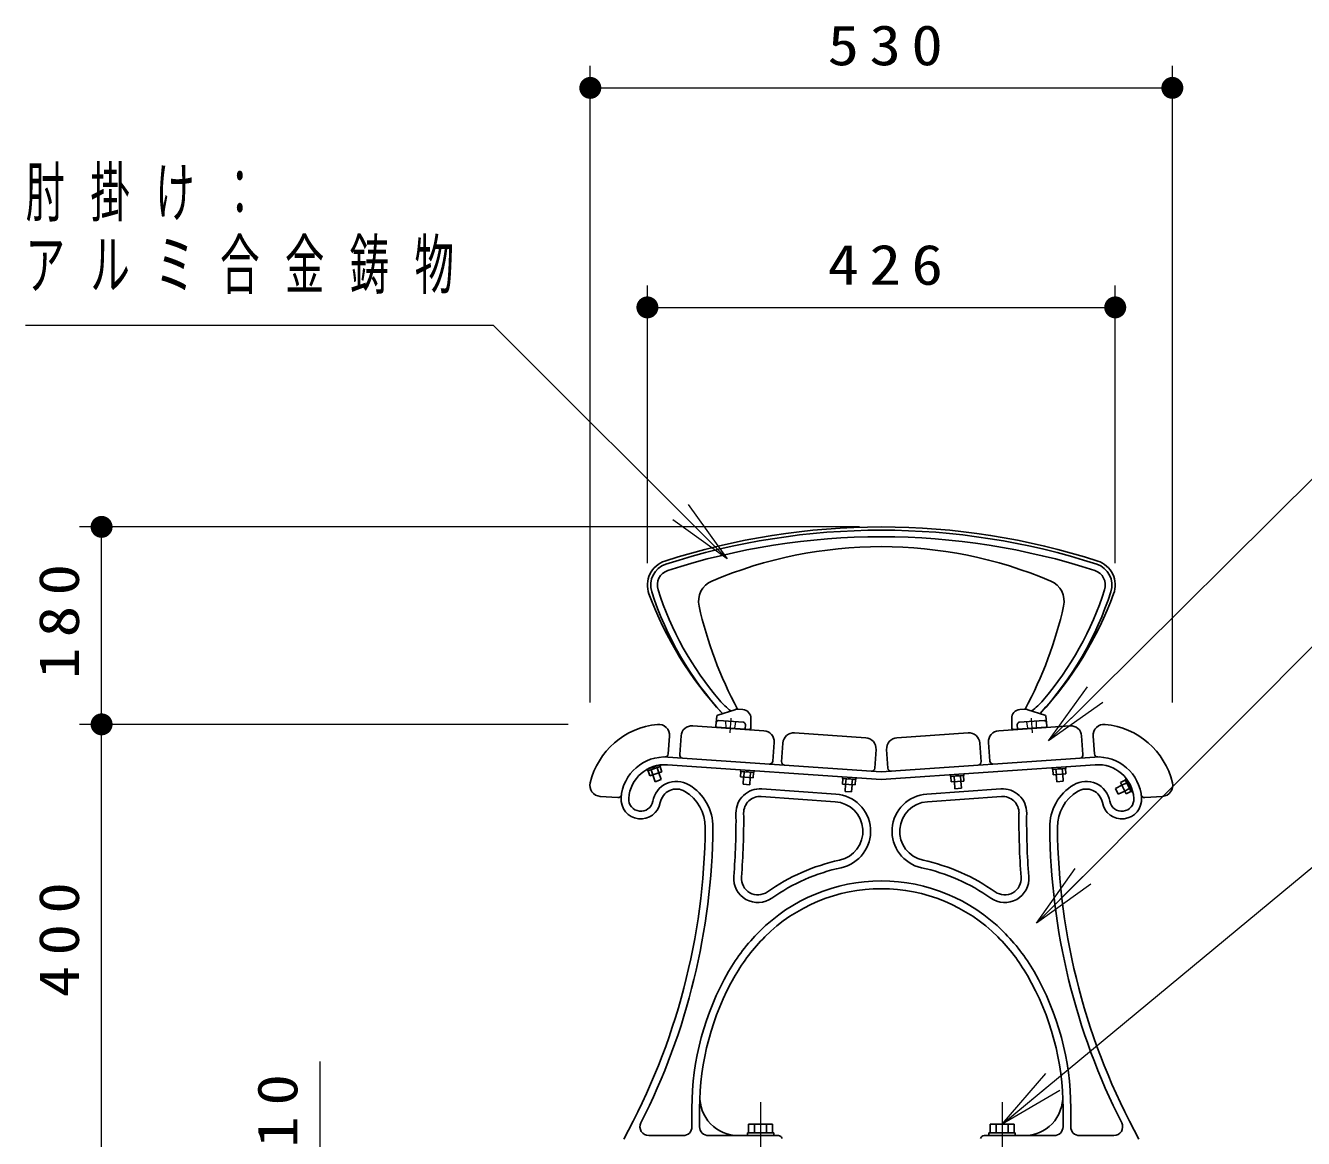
# Model space of a CAD drawing. Units: millimetres on the paper, scale 1:20. Extents: x -365 to 12, y -47 to 257.
# Drawn here: x -137.1 to -79, y 103.2 to 153.9 of the extents above; entities that cross this region are included whole.
import ezdxf

# ---------------------------------------------------------------- set-up
doc = ezdxf.new("R2010")
doc.units = ezdxf.units.MM
doc.linetypes.add('USER1', pattern=[4.5, 2.5, -2])
doc.linetypes.add('USER2', pattern=[6, 3, -1, 1, -1])
doc.layers.add('LY_1', color=7, linetype='Continuous', lineweight=25)
doc.styles.add('ＭＳ ゴシック', font='')
doc.styles.get('ＭＳ ゴシック').set_extended_font_data('MS Gothic')

# ---------------------------------------------------------------- blocks, each defined once
blk = doc.blocks.new('filled_dot')
at = {"color": 0, "linetype": 'Continuous', "lineweight": -2, "const_width": 1.25}
blk.add_lwpolyline([(-0.625, 0, 1), (0.625, 0, 1)], format="xyb", close=True, dxfattribs=at)

msp = doc.modelspace()

# ---------------------------------------------------------------- linework, layer by layer
at = {"layer": 'LY_1', "lineweight": 13}
for p, q in [((-111.433, 123.072), (-111.433, 152.068)), ((-84.933, 123.072), (-84.933, 152.068)), ((-111.433, 151.068), (-84.933, 151.068)), ((-108.833, 129.418), (-108.833, 142.068)), ((-87.533, 129.418), (-87.533, 142.068)), ((-108.833, 141.068), (-87.533, 141.068)), ((-106.973, 132.092), (-105.205, 129.617)), ((-105.205, 129.617), (-107.327, 131.738)), ((-99.183, 131.068), (-134.683, 131.068)), ((-133.683, 122.072), (-133.683, 131.068)), ((-105.205, 129.617), (-107.68, 131.385)), ((-90.576, 121.314), (-88.801, 123.784)), ((-90.576, 121.314), (-88.448, 123.429)), ((-88.096, 123.074), (-90.576, 121.314)), ((-112.433, 122.072), (-134.683, 122.072)), ((-133.683, 102.086), (-133.683, 122.072)), ((-91.124, 113.021), (-89.359, 115.498)), ((-91.124, 113.021), (-89.005, 115.145)), ((-88.651, 114.792), (-91.124, 113.021)), ((-123.738, 102.086), (-123.738, 106.707)), ((-92.683, 103.861), (-90.692, 106.16)), ((-92.683, 103.861), (-90.373, 105.775)), ((-90.054, 105.39), (-92.683, 103.861))]:
    msp.add_line(p, q, dxfattribs=at)
at = {"layer": 'LY_1'}
for p, q in [((-105.722, 122.005), (-105.667, 122.447)), ((-105.633, 122.489), (-104.859, 122.74)), ((-105.597, 122.244), (-104.465, 122.165)), ((-104.49, 122.744), (-104.708, 122.759)), ((-104.126, 121.894), (-104.118, 122.338)), ((-92.24, 121.894), (-92.248, 122.338)), ((-90.769, 122.244), (-91.901, 122.165)), ((-91.875, 122.744), (-91.658, 122.759)), ((-90.732, 122.489), (-91.507, 122.74)), ((-90.644, 122.005), (-90.698, 122.447)), ((-103.527, 121.782), (-106.77, 122.007)), ((-104.179, 121.845), (-105.675, 121.949)), ((-104.379, 121.859), (-104.372, 122.062)), ((-98.889, 121.459), (-102.131, 121.685)), ((-97.477, 121.459), (-94.235, 121.685)), ((-92.838, 121.782), (-89.596, 122.007)), ((-92.187, 121.845), (-90.69, 121.949)), ((-91.987, 121.859), (-91.994, 122.062)), ((-107.829, 121.537), (-107.886, 120.726)), ((-107.362, 120.694), (-107.303, 121.542)), ((-103.122, 120.4), (-103.063, 121.248)), ((-102.723, 120.372), (-102.664, 121.22)), ((-93.643, 120.372), (-93.702, 121.22)), ((-93.244, 120.4), (-93.302, 121.248)), ((-89.004, 120.694), (-89.063, 121.542)), ((-88.537, 121.537), (-88.48, 120.726)), ((-98.183, 119.907), (-107.897, 120.581)), ((-98.483, 120.078), (-98.424, 120.926)), ((-98.183, 119.907), (-88.469, 120.581)), ((-97.882, 120.078), (-97.941, 120.926)), ((-108.839, 120.027), (-108.261, 120.221)), ((-108.839, 120.027), (-108.815, 119.956)), ((-108.237, 120.149), (-108.816, 119.956)), ((-108.8, 119.961), (-108.721, 119.724)), ((-108.173, 119.907), (-108.721, 119.724)), ((-108.663, 120.007), (-108.584, 119.77)), ((-108.591, 120.11), (-108.548, 120.045)), ((-108.485, 120.066), (-108.528, 120.131)), ((-108.389, 120.098), (-108.31, 119.861)), ((-108.305, 119.863), (-108.202, 119.555)), ((-108.261, 120.221), (-108.237, 120.149)), ((-108.253, 120.144), (-108.173, 119.907)), ((-98.183, 119.556), (-107.921, 120.232)), ((-104.572, 119.924), (-104.59, 119.675)), ((-103.98, 119.883), (-104.589, 119.926)), ((-104.583, 120), (-104.588, 119.926)), ((-104.428, 119.914), (-104.446, 119.665)), ((-104.322, 119.982), (-104.307, 119.906)), ((-104.241, 119.901), (-104.256, 119.978)), ((-104.14, 119.894), (-104.158, 119.645)), ((-103.996, 119.884), (-104.014, 119.635)), ((-103.975, 119.958), (-103.98, 119.883)), ((-98.183, 119.556), (-88.444, 120.232)), ((-90.396, 120.097), (-90.391, 120.022)), ((-89.782, 120.064), (-90.391, 120.022)), ((-90.374, 120.023), (-90.357, 119.774)), ((-90.23, 120.033), (-90.213, 119.784)), ((-90.135, 120.115), (-90.109, 120.041)), ((-90.043, 120.046), (-90.068, 120.119)), ((-89.942, 120.053), (-89.925, 119.804)), ((-89.798, 120.063), (-89.781, 119.814)), ((-89.787, 120.139), (-89.782, 120.064)), ((-108.589, 119.768), (-108.486, 119.46)), ((-108.486, 119.46), (-108.202, 119.555)), ((-104.014, 119.635), (-104.59, 119.675)), ((-104.451, 119.665), (-104.474, 119.341)), ((-104.474, 119.341), (-104.174, 119.32)), ((-104.152, 119.645), (-104.174, 119.32)), ((-99.933, 119.602), (-99.951, 119.353)), ((-99.375, 119.313), (-99.951, 119.353)), ((-99.944, 119.678), (-99.95, 119.603)), ((-99.341, 119.561), (-99.95, 119.603)), ((-99.812, 119.343), (-99.835, 119.019)), ((-99.789, 119.592), (-99.807, 119.343)), ((-99.683, 119.66), (-99.669, 119.584)), ((-99.602, 119.579), (-99.617, 119.656)), ((-99.513, 119.323), (-99.536, 118.998)), ((-99.501, 119.572), (-99.519, 119.323)), ((-99.357, 119.562), (-99.375, 119.313)), ((-99.336, 119.636), (-99.341, 119.561)), ((-95.035, 119.775), (-95.029, 119.7)), ((-94.421, 119.742), (-95.029, 119.7)), ((-95.013, 119.701), (-94.996, 119.452)), ((-94.42, 119.491), (-94.996, 119.451)), ((-94.869, 119.711), (-94.852, 119.461)), ((-94.857, 119.461), (-94.835, 119.137)), ((-94.774, 119.793), (-94.748, 119.719)), ((-94.682, 119.724), (-94.707, 119.797)), ((-94.581, 119.731), (-94.564, 119.481)), ((-94.558, 119.482), (-94.536, 119.158)), ((-94.437, 119.741), (-94.42, 119.491)), ((-94.426, 119.817), (-94.421, 119.742)), ((-89.781, 119.814), (-90.357, 119.774)), ((-90.219, 119.783), (-90.196, 119.459)), ((-90.196, 119.459), (-89.897, 119.48)), ((-89.919, 119.804), (-89.897, 119.48)), ((-87.237, 119.299), (-87.528, 119.154)), ((-87.075, 119.534), (-87.299, 119.423)), ((-87.041, 118.906), (-87.299, 119.423)), ((-87.01, 119.405), (-87.234, 119.294)), ((-87.015, 119.583), (-87.082, 119.549)), ((-86.81, 119.003), (-87.082, 119.549)), ((-87.015, 119.583), (-86.743, 119.037)), ((-86.898, 119.348), (-86.956, 119.297)), ((-86.927, 119.237), (-86.869, 119.289)), ((-110.986, 118.792), (-110.175, 118.736)), ((-100.278, 118.549), (-103.65, 118.783)), ((-100.254, 118.898), (-103.625, 119.132)), ((-99.835, 119.019), (-99.536, 118.998)), ((-96.112, 118.898), (-92.74, 119.132)), ((-96.087, 118.549), (-92.716, 118.783)), ((-94.835, 119.137), (-94.536, 119.158)), ((-87.528, 119.154), (-87.394, 118.885)), ((-87.103, 119.03), (-87.394, 118.885)), ((-86.882, 119.147), (-87.105, 119.035)), ((-86.817, 119.018), (-87.041, 118.906)), ((-86.743, 119.037), (-86.81, 119.003)), ((-85.379, 118.792), (-86.191, 118.736)), ((-106.805, 104.586), (-106.805, 103.736)), ((-106.455, 104.586), (-106.455, 103.736)), ((-89.911, 104.586), (-89.911, 103.736)), ((-89.561, 104.586), (-89.561, 103.736)), ((-103.134, 103.861), (-104.231, 103.861)), ((-104.231, 103.461), (-104.231, 103.861)), ((-103.957, 103.461), (-103.957, 103.861)), ((-103.409, 103.461), (-103.409, 103.861)), ((-103.134, 103.461), (-103.134, 103.861)), ((-93.231, 103.461), (-93.231, 103.861)), ((-92.134, 103.861), (-93.231, 103.861)), ((-92.957, 103.461), (-92.957, 103.861)), ((-92.409, 103.461), (-92.409, 103.861)), ((-92.134, 103.461), (-92.134, 103.861)), ((-108.771, 103.336), (-107.205, 103.336)), ((-106.055, 103.336), (-102.868, 103.336)), ((-104.283, 103.336), (-104.283, 103.461)), ((-104.283, 103.461), (-103.083, 103.461)), ((-103.083, 103.336), (-103.083, 103.461)), ((-90.311, 103.336), (-93.498, 103.336)), ((-93.283, 103.336), (-93.283, 103.461)), ((-93.283, 103.461), (-92.083, 103.461)), ((-92.083, 103.336), (-92.083, 103.461)), ((-87.595, 103.336), (-89.161, 103.336))]:
    msp.add_line(p, q, dxfattribs=at)
at = {"layer": 'LY_1', "linetype": 'USER1', "lineweight": 13}
for p, q in [((-105.25, 121.919), (-105.256, 122.22)), ((-104.854, 121.892), (-104.807, 122.189)), ((-91.512, 121.892), (-91.559, 122.189)), ((-91.116, 121.919), (-91.11, 122.22))]:
    msp.add_line(p, q, dxfattribs=at)
at = {"layer": 'LY_1', "linetype": 'USER2', "lineweight": 13}
for p, q in [((-105.067, 121.693), (-105.02, 122.36)), ((-91.299, 121.693), (-91.345, 122.36)), ((-103.683, 104.861), (-103.683, 84.086)), ((-92.683, 104.861), (-92.683, 84.086))]:
    msp.add_line(p, q, dxfattribs=at)
at = {"layer": 'LY_1', "lineweight": 13}
for points in [[(-105.205, 129.617), (-115.839, 140.25), (-137.145, 140.25)], [(-90.576, 121.314), (-76.292, 135.51), (-42.876, 135.51)], [(-91.124, 113.021), (-76.325, 127.852), (-42.963, 127.852)], [(-92.683, 103.861), (-76.416, 117.338), (-36.781, 117.338)]]:
    msp.add_lwpolyline(points, dxfattribs=at)
at = {"layer": 'LY_1', "color": 4}
for centre, radius, start, end in [((-98.183, 99.085), 31.983, 72.05475, 107.94525), ((-98.183, 99.085), 31.833, 72.05475, 107.94525), ((-98.183, 99.085), 31.533, 72.05475, 107.94525), ((-98.183, 110.4), 19.768, 67.03158, 112.96842), ((-107.683, 128.418), 1.15, 107.94525, 200.35039), ((-107.683, 128.418), 1, 107.94525, 197.79469), ((-88.683, 128.418), 1, 342.20531, 72.05475), ((-88.683, 128.418), 1.15, 339.64961, 72.05475), ((-107.683, 128.418), 0.7, 107.94525, 197.79469), ((-105.507, 127.68), 1, 112.96842, 192.69072), ((-90.859, 127.68), 1, 347.30928, 67.03158), ((-88.683, 128.418), 0.7, 342.20531, 72.05475), ((-93.291, 133.756), 16.5, 200.35039, 222.72837), ((-94.353, 132.697), 15, 197.79469, 222.50904), ((-94.353, 132.697), 14.7, 197.79469, 220.40139), ((-102.013, 132.697), 15, 317.49096, 342.20531), ((-103.075, 133.756), 16.5, 317.27163, 339.64961), ((-102.013, 132.697), 14.7, 319.59861, 342.20531), ((-88.434, 131.525), 18.5, 192.69072, 208.28078), ((-107.931, 131.525), 18.5, 331.71922, 347.30928), ((-103.072, 125.275), 3.25, 220.40139, 232.89069), ((-93.294, 125.275), 3.25, 307.10931, 319.59861)]:
    msp.add_arc(centre, radius, start, end, dxfattribs=at)
at = {"layer": 'LY_1'}
for centre, radius, start, end in [((-105.604, 122.144), 0.1, 86.02935, 173.02935), ((-105.618, 122.441), 0.05, 107.99964, 173.02935), ((-104.736, 122.36), 0.4, 86.02935, 107.99964), ((-104.518, 122.345), 0.4, 359.02935, 86.02935), ((-91.848, 122.345), 0.4, 93.97065, 180.97065), ((-91.63, 122.36), 0.4, 72.00036, 93.97065), ((-90.762, 122.144), 0.1, 6.97065, 93.97065), ((-90.748, 122.441), 0.05, 6.97065, 72.00036), ((-108.036, 118.586), 3.5, 95.59378, 166.40566), ((-108.328, 121.572), 0.5, 355.99979, 95.59378), ((-106.804, 121.508), 0.5, 86.02862, 176.02862), ((-105.672, 121.999), 0.05, 173.02935, 266.02935), ((-104.471, 122.066), 0.1, 358.02935, 86.02934), ((-104.176, 121.895), 0.05, 266.02935, 359.02935), ((-103.562, 121.283), 0.5, 356.02862, 86.02862), ((-102.165, 121.186), 0.5, 86.02862, 176.02862), ((-94.2, 121.186), 0.5, 3.97138, 93.97138), ((-92.804, 121.283), 0.5, 93.97138, 183.97138), ((-92.19, 121.895), 0.05, 180.97065, 273.97065), ((-91.894, 122.066), 0.1, 93.97065, 181.97065), ((-90.694, 121.999), 0.05, 273.97065, 6.97065), ((-89.561, 121.508), 0.5, 3.97138, 93.97138), ((-88.038, 121.572), 0.5, 84.40618, 184.00017), ((-88.33, 118.586), 3.5, 13.5943, 84.40618), ((-98.923, 120.961), 0.5, 356.02862, 86.02862), ((-97.443, 120.961), 0.5, 93.97138, 183.97138), ((-108.036, 118.586), 2, 86.02862, 175.99899), ((-108.036, 120.736), 0.15, 270.00029, 355.99962), ((-107.212, 120.684), 0.15, 176.02885, 266.02866), ((-89.153, 120.684), 0.15, 273.97134, 3.97115), ((-88.33, 120.736), 0.15, 184.00037, 269.99969), ((-88.33, 118.586), 2, 4.00098, 93.97134), ((-108.036, 118.586), 1.65, 86.02862, 175.99899), ((-103.272, 120.411), 0.15, 266.02862, 356.02883), ((-102.573, 120.362), 0.15, 176.02885, 266.02866), ((-98.633, 120.088), 0.15, 266.02862, 356.02883), ((-97.733, 120.088), 0.15, 183.97117, 273.97138), ((-93.792, 120.362), 0.15, 273.97134, 3.97115), ((-93.094, 120.411), 0.15, 183.97117, 273.97138), ((-88.33, 118.586), 1.65, 4.00098, 93.97134), ((-110.952, 119.291), 0.5, 166.40565, 265.99967), ((-107.508, 118.376), 1.1, 58.99994, 169.99909), ((-108.1, 117.391), 2.25, 359.49495, 58.99993), ((-88.266, 117.391), 2.25, 121.00002, 180.50502), ((-88.858, 118.376), 1.1, 10.00087, 121.00002), ((-85.414, 119.291), 0.5, 274.0003, 13.59432), ((-110.165, 118.885), 0.15, 265.99958, 351.999), ((-109.133, 118.663), 0.9, 175.99898, 349.99897), ((-109.133, 118.663), 0.55, 175.99898, 349.99897), ((-107.508, 118.376), 0.75, 58.99994, 169.99909), ((-108.1, 117.391), 1.9, 359.49495, 58.99993), ((-103.702, 118.035), 1.1, 86.02862, 180.69869), ((-103.702, 118.035), 0.75, 86.02862, 180.69869), ((-100.372, 117.202), 1.7, 282.21011, 86.02862), ((-95.994, 117.202), 1.7, 93.97135, 257.78986), ((-92.664, 118.035), 1.1, 359.30127, 93.97134), ((-92.664, 118.035), 0.75, 359.30127, 93.97134), ((-88.266, 117.391), 1.9, 121.00002, 180.50502), ((-88.858, 118.376), 0.75, 10.00087, 121.00002), ((-87.233, 118.663), 0.9, 190.00099, 4.00099), ((-87.233, 118.663), 0.55, 190.00099, 4.00099), ((-86.201, 118.885), 0.15, 188.00099, 274.00041), ((-100.372, 117.202), 1.35, 282.21011, 86.02862), ((-95.994, 117.202), 1.35, 93.97135, 257.78986), ((-136.199, 117.638), 31.4, 355.4394, 0.69879), ((-136.199, 117.638), 31.75, 355.4394, 0.69879), ((-60.167, 117.638), 31.75, 179.30118, 184.56056), ((-60.167, 117.638), 31.4, 179.30118, 184.56056), ((-136.199, 117.638), 30, 331.18529, 359.49493), ((-136.199, 117.638), 30.35, 333.12134, 359.49493), ((-60.167, 117.638), 30.35, 180.50505, 206.87863), ((-60.167, 117.638), 30, 180.50505, 208.81469), ((-98.183, 107.086), 9, 102.21013, 125.1922), ((-98.183, 107.086), 9, 54.80776, 77.78983), ((-98.183, 107.086), 8.65, 102.21013, 125.1922), ((-98.183, 107.086), 8.65, 54.80776, 77.78983), ((-103.802, 115.054), 1.1, 175.43942, 305.19217), ((-103.802, 115.054), 0.75, 175.43942, 305.19217), ((-98.183, 107.086), 7.85, 44.99996, 135), ((-92.564, 115.054), 1.1, 234.8078, 4.56054), ((-92.564, 115.054), 0.75, 234.8078, 4.56054), ((-98.183, 107.086), 7.5, 44.99996, 135), ((-97.483, 106.386), 8.84, 135.00001, 150.00008), ((-97.483, 106.386), 8.49, 135.00001, 150.00008), ((-98.883, 106.386), 8.49, 29.99988, 44.99995), ((-98.883, 106.386), 8.84, 29.99988, 44.99995), ((-94.365, 104.586), 12.44, 150.00009, 179.99996), ((-94.365, 104.586), 12.09, 150.00009, 179.99996), ((-102.001, 104.586), 12.09, 0, 29.99987), ((-102.001, 104.586), 12.44, 0, 29.99987), ((-104.693, 105.086), 1.75, 177.22835, 270), ((-91.673, 105.086), 1.75, 269.99996, 2.77161), ((-108.771, 103.736), 0.4, 153.12137, 270), ((-107.205, 103.736), 0.4, 270.00002, 0), ((-106.055, 103.736), 0.4, 179.99998, 270.00002), ((-90.311, 103.736), 0.4, 269.99996, 0), ((-89.161, 103.736), 0.4, 179.99996, 269.99995), ((-87.595, 103.736), 0.4, 269.99996, 26.8786), ((-102.868, 103.161), 0.175, 15.00001, 89.99998), ((-93.498, 103.161), 0.175, 89.99998, 164.99995)]:
    msp.add_arc(centre, radius, start, end, dxfattribs=at)

# ---------------------------------------------------------------- block references
at = {"layer": 'LY_1', "lineweight": 13, "xscale": 0.4, "yscale": 0.4}
for p in [(-111.433, 151.068), (-108.833, 141.068)]:
    msp.add_blockref('filled_dot', p, dxfattribs=at)
for p, rotation in [((-84.933, 151.068), 180), ((-87.533, 141.068), 180), ((-133.683, 131.068), 270), ((-133.683, 122.072), 270), ((-133.683, 122.072), 90)]:
    msp.add_blockref('filled_dot', p, dxfattribs=dict(at, rotation=rotation))

# ---------------------------------------------------------------- texts
at = {"layer": 'LY_1', "style": 'ＭＳ ゴシック'}
for s, insert, char_height, attachment_point in [('\\T1.33;\\W1.15;530', (-97.768, 152.068), 1.833, 8), ('\\T1.64;\\W0.6;肘掛け：', (-137.145, 146.2), 2.199, 4), ('\\T1.64;\\W0.6;アルミ合金鋳物', (-137.145, 142.9), 2.199, 4), ('\\T1.33;\\W1.15;426', (-97.766, 142.068), 1.833, 8)]:
    msp.add_mtext(s, dxfattribs=dict(at, insert=insert, char_height=char_height, attachment_point=attachment_point))
at = {"layer": 'LY_1', "char_height": 1.833, "attachment_point": 8, "rotation": 90, "style": 'ＭＳ ゴシック'}
for s, insert in [('\\T1.33;\\W1.15;180', (-134.683, 126.991)), ('\\T1.33;\\W1.15;400', (-134.683, 112.496)), ('\\T1.34;\\W1.15;10', (-124.738, 104.707))]:
    msp.add_mtext(s, dxfattribs=dict(at, insert=insert))

doc.saveas('drawing.dxf')
